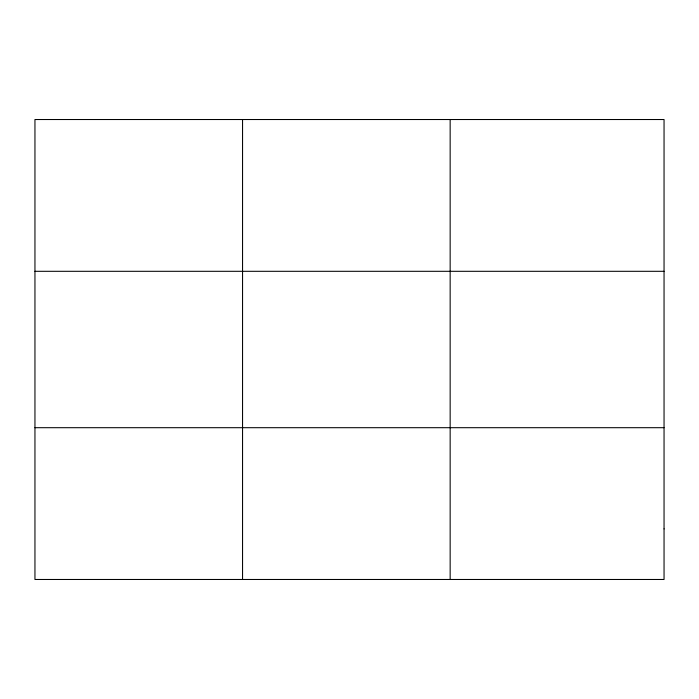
<?xml version="1.0" encoding="UTF-8"?>
<svg xmlns="http://www.w3.org/2000/svg" width="699" height="699" viewBox="0 0 699 699"><rect width="100%" height="100%" fill="white"/><g stroke="black" fill="none" stroke-linecap="round" stroke-linejoin="round"><path stroke-width="1.05" d="M242.553 579.48L242.553 119.52M450.156 579.48L450.156 119.52M34.95 271.308L664.05 271.308M34.95 427.692L664.05 427.692M664.05 528.89L664.05 579.48L34.95 579.48L34.95 119.52L664.05 119.52L664.05 528.89"/></g></svg>
